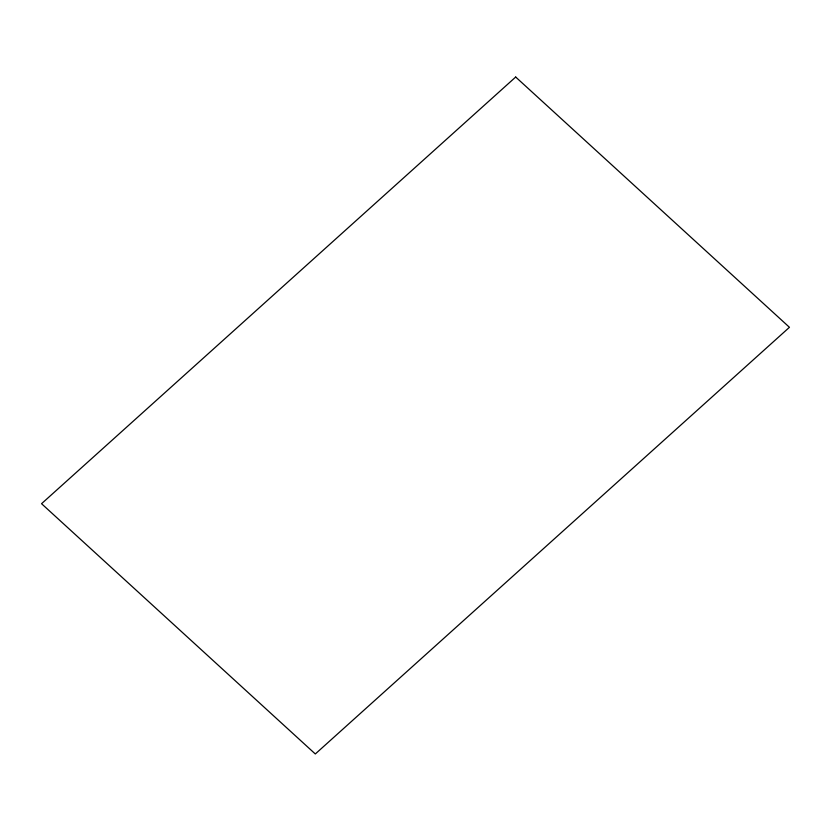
<?xml version="1.0" encoding="UTF-8"?>
<svg xmlns="http://www.w3.org/2000/svg" width="831" height="831" viewBox="0 0 831 831"><rect width="100%" height="100%" fill="white"/><g stroke="black" fill="none" stroke-linecap="round" stroke-linejoin="round"><path stroke-width="1.25" d="M515.687 77.034L41.55 503.7L315.313 753.966L789.45 327.3L515.687 77.034"/></g></svg>
